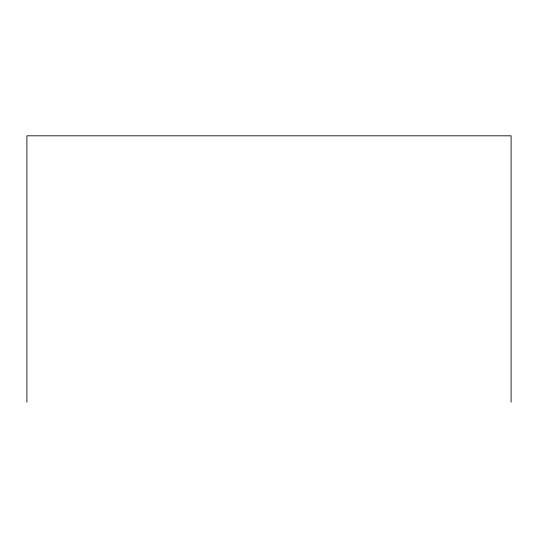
<?xml version="1.0" encoding="UTF-8"?>
<svg xmlns="http://www.w3.org/2000/svg" width="538" height="538" viewBox="0 0 538 538"><rect width="100%" height="100%" fill="white"/><g stroke="black" fill="none" stroke-linecap="round" stroke-linejoin="round"><path stroke-width="0.81" d="M511.1 402.189L511.1 135.811L26.9 135.811L26.9 402.189"/></g></svg>
